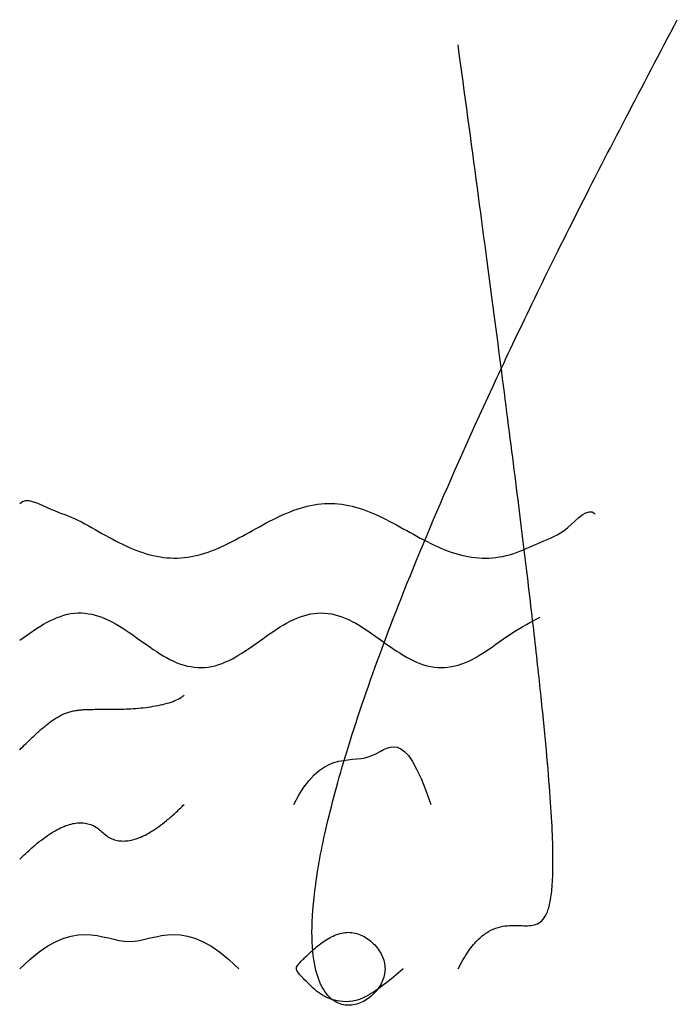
# Model space of a CAD drawing. Header units: millimetres. Extents: x 0 to 120, y -7 to 173.
import ezdxf

# ---------------------------------------------------------------- set-up
doc = ezdxf.new("R2010")
doc.units = ezdxf.units.MM

msp = doc.modelspace()

# ---------------------------------------------------------------- linework, layer by layer
for points, knots in [([(50, 0), (60, 10), (70, 0), (60, -10), (50, 0)], [0, 1, 2, 3, 4, 5, 6, 7, 8]), ([(80, 0), (85, 10), (95, 5), (100, 15)], [0, 0, 0, 0, 0.333333, 0.666667, 1, 1])]:
    msp.add_open_spline(points, degree=3, knots=knots)
at = {"start_tangent": (1, 1), "end_tangent": (1, -1)}
msp.add_spline([(0, 85), (5, 84.25), (10, 82.22), (15, 79.52), (20, 76.97), (25, 75.33), (30, 75.09), (35, 76.33), (40, 78.68), (45, 81.42), (50, 83.73), (55, 84.93), (60, 84.64), (65, 82.95), (70, 80.38), (75, 77.69), (80, 75.7), (85, 75), (90, 75.8), (95, 77.87), (100, 80.58), (105, 83.11)], degree=3, dxfattribs=at)
msp.add_spline([(0, 60), (5, 63.28), (10, 64.95), (15, 64.2), (20, 61.4), (25, 57.92), (30, 55.45), (35, 55.21), (40, 57.31), (45, 60.72), (50, 63.79), (55, 65), (60, 63.77), (65, 60.69), (70, 57.28), (75, 55.2), (80, 55.46), (85, 57.95), (90, 61.43), (95, 64.22)], degree=3)
msp.add_rational_spline([(0, 40), (10, 50), (20, 40), (30, 50)], [1, 2, 0.5, 1], degree=3)
for points, degree in [([(50, 30), (55, 40), (65, 35), (70, 45), (75, 30)], 3), ([(0, 20), (10, 30), (20, 20), (30, 30)], 2), ([(0, 0), (10, 10), (20, 0), (30, 10), (40, 0)], 3)]:
    msp.add_open_spline(points, degree=degree)

doc.saveas('drawing.dxf')
